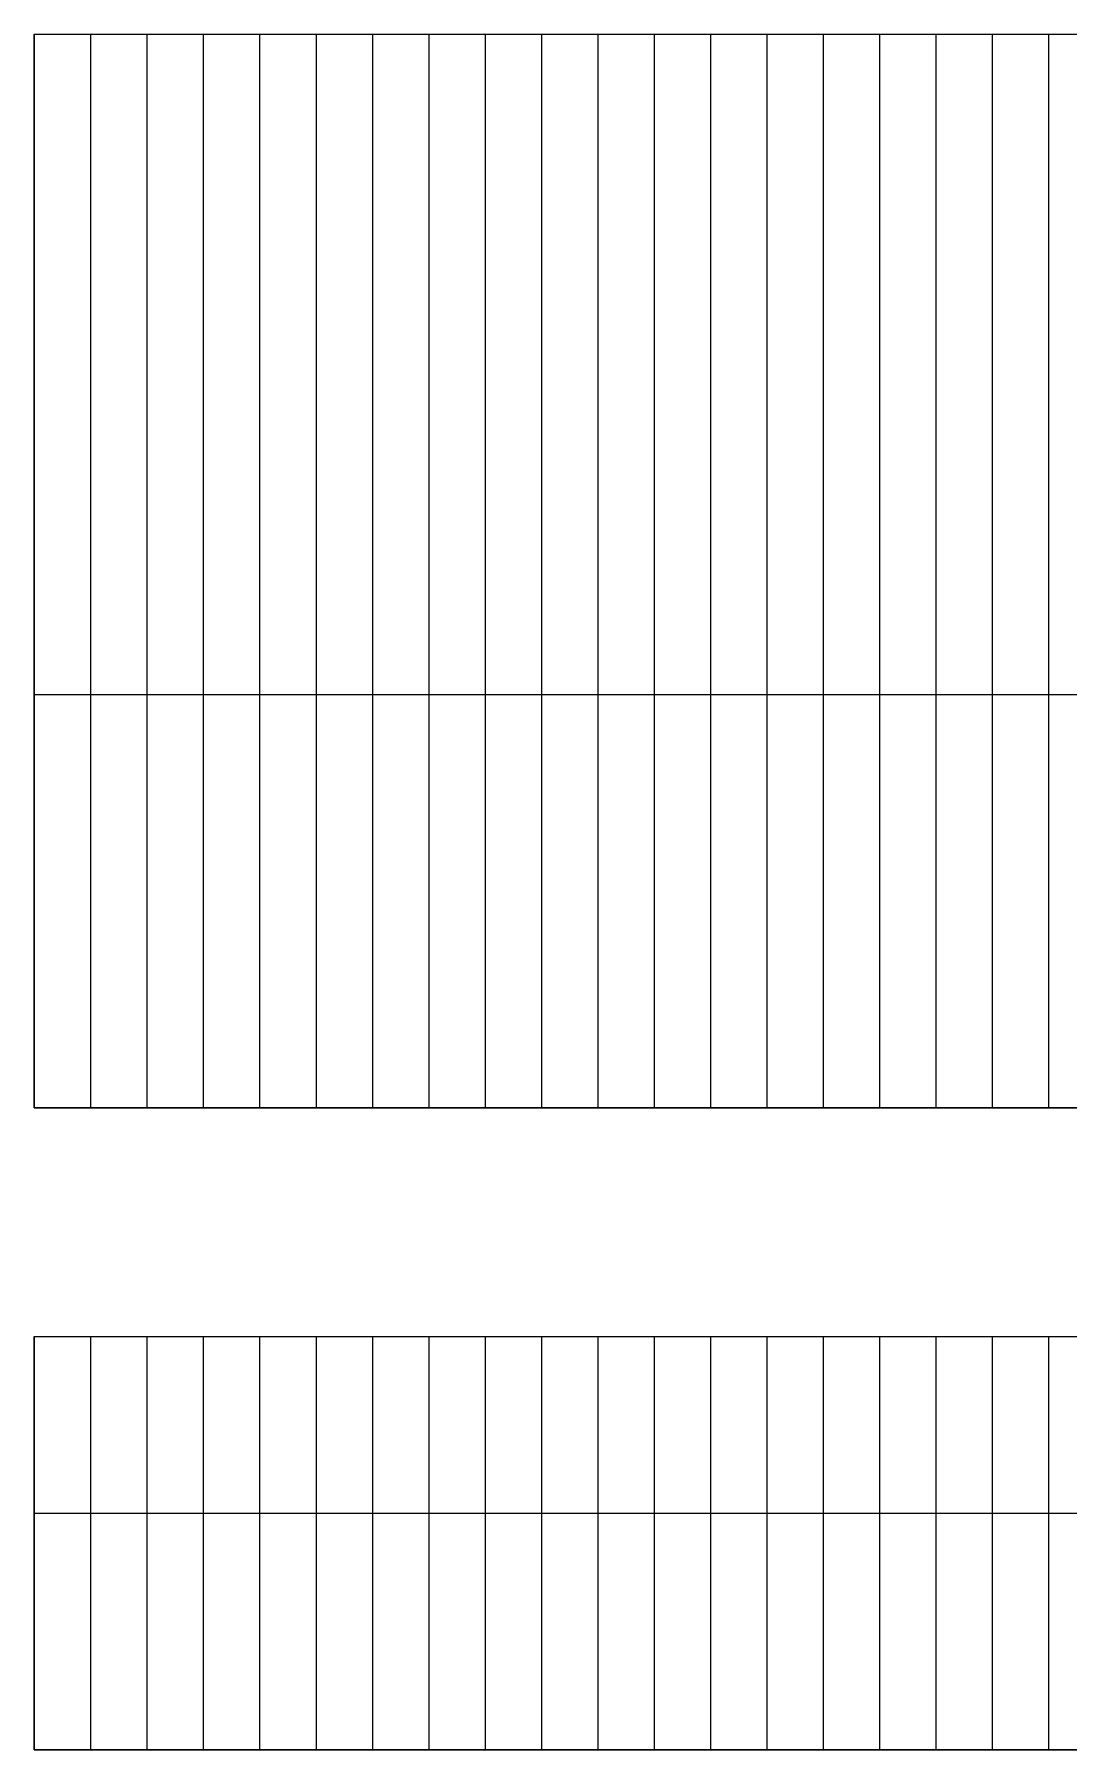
# Model space of a CAD drawing. Header units: metres. Extents: x 10 to 1430, y -498 to -2.
# Drawn here: x 10 to 191.1, y -490 to -189.8 of the extents above; entities that cross this region are included whole.
import ezdxf

# ---------------------------------------------------------------- set-up
doc = ezdxf.new("R2010")
doc.units = ezdxf.units.M
for name, color, linetype in [('Blocks', 84, 'CONTINUOUS'), ('HalfTimes', 84, 'CONTINUOUS'), ('HourTimes', 84, 'CONTINUOUS'), ('Stations', 84, 'CONTINUOUS'), ('Times', 84, 'CONTINUOUS')]:
    doc.layers.add(name, color=color, linetype=linetype)

msp = doc.modelspace()

# ---------------------------------------------------------------- linework, layer by layer
at = {"layer": 'Blocks'}
for points in [[(10, -189.77), (1430, -189.77), (1430, -377.66), (10, -377.66), (10, -189.77)], [(10, -417.66), (1430, -417.66), (1430, -490), (10, -490), (10, -417.66)]]:
    msp.add_lwpolyline(points, dxfattribs=at)
at = {"layer": 'HalfTimes'}
for p, q in [((39.58, -189.77), (39.58, -377.66)), ((98.75, -189.77), (98.75, -377.66)), ((157.92, -189.77), (157.92, -377.66)), ((39.58, -417.66), (39.58, -490)), ((98.75, -417.66), (98.75, -490)), ((157.92, -417.66), (157.92, -490))]:
    msp.add_line(p, q, dxfattribs=at)
at = {"layer": 'HourTimes'}
for p, q in [((10, -189.77), (10, -377.66)), ((69.17, -189.77), (69.17, -377.66)), ((128.33, -189.77), (128.33, -377.66)), ((187.5, -189.77), (187.5, -377.66)), ((10, -417.66), (10, -490)), ((69.17, -417.66), (69.17, -490)), ((128.33, -417.66), (128.33, -490)), ((187.5, -417.66), (187.5, -490))]:
    msp.add_line(p, q, dxfattribs=at)
at = {"layer": 'Stations'}
for p, q in [((10, -189.77), (1430, -189.77)), ((10, -305.33), (1430, -305.33)), ((10, -377.66), (1430, -377.66)), ((10, -417.66), (1430, -417.66)), ((10, -448.62), (1430, -448.62)), ((10, -490), (1430, -490))]:
    msp.add_line(p, q, dxfattribs=at)
at = {"layer": 'Times'}
for p, q in [((19.86, -189.77), (19.86, -377.66)), ((29.72, -189.77), (29.72, -377.66)), ((49.44, -189.77), (49.44, -377.66)), ((59.31, -189.77), (59.31, -377.66)), ((79.03, -189.77), (79.03, -377.66)), ((88.89, -189.77), (88.89, -377.66)), ((108.61, -189.77), (108.61, -377.66)), ((118.47, -189.77), (118.47, -377.66)), ((138.19, -189.77), (138.19, -377.66)), ((148.06, -189.77), (148.06, -377.66)), ((167.78, -189.77), (167.78, -377.66)), ((177.64, -189.77), (177.64, -377.66)), ((19.86, -417.66), (19.86, -490)), ((29.72, -417.66), (29.72, -490)), ((49.44, -417.66), (49.44, -490)), ((59.31, -417.66), (59.31, -490)), ((79.03, -417.66), (79.03, -490)), ((88.89, -417.66), (88.89, -490)), ((108.61, -417.66), (108.61, -490)), ((118.47, -417.66), (118.47, -490)), ((138.19, -417.66), (138.19, -490)), ((148.06, -417.66), (148.06, -490)), ((167.78, -417.66), (167.78, -490)), ((177.64, -417.66), (177.64, -490))]:
    msp.add_line(p, q, dxfattribs=at)

doc.saveas('drawing.dxf')
